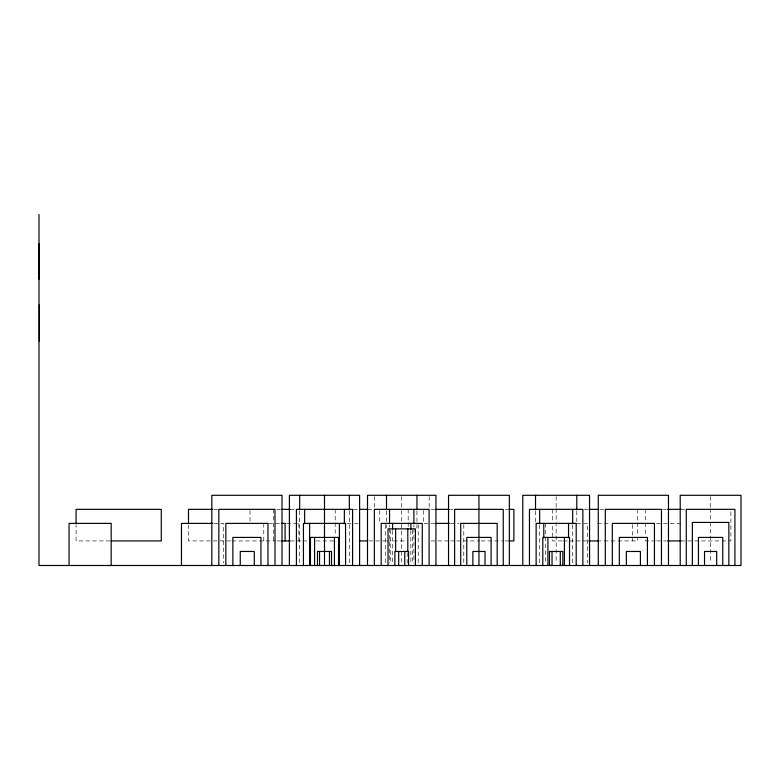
<?xml version="1.0" encoding="UTF-8"?>
<svg xmlns="http://www.w3.org/2000/svg" width="780" height="780" viewBox="0 0 780 780"><rect width="100%" height="100%" fill="white"/><g stroke="black" fill="none" stroke-linecap="round" stroke-linejoin="round"><path stroke-width="0.58" stroke-dasharray="3.9 2.92" d="M214.051 509.34L217.698 509.34M276.793 509.34L280.439 509.34M290.18 509.34L295.045 509.34M353.428 509.34L358.303 509.34M368.033 509.34L372.898 509.34M431.125 509.34L434.782 509.34M450.596 509.34L453.034 509.34M505.362 509.34L507.8 509.34M584.181 509.34L587.827 509.34M600.005 509.34L603.652 509.34M662.746 509.34L666.403 509.34M680.999 509.34L684.655 509.34M213.905 523.38L223.587 523.38L223.587 563.092M268.613 523.38L280.712 523.38M286.767 523.38L297.658 523.38M347.207 523.38L353.262 523.38M354.471 523.38L358.108 523.38M424.076 523.38L434.909 523.38M450.557 523.38L458.981 523.38M576.742 523.38L587.642 523.38L587.642 563.092M597.402 523.38L610.721 523.38M656.604 523.38L680.813 523.38M110.156 540.93L76.079 540.93L76.079 525.135M230.743 540.93L188.487 540.93L188.487 523.38M231.943 540.93L275.876 540.93M277.085 540.93L280.712 540.93M290.404 540.93L301.811 540.93M303.001 540.93L307.778 540.93M316.124 540.93L334.015 540.93M368.843 540.93L385.534 540.93M386.724 540.93L407.004 540.93M431.125 540.93L449.377 540.93M450.596 540.93L455.471 540.93M456.68 540.93L479.807 540.93M481.026 540.93L504.153 540.93M505.362 540.93L507.8 540.93M562.224 540.93L552.542 540.93L552.542 524.55M563.433 540.93L568.269 540.93M569.478 540.93L587.642 540.93M597.402 540.93L637.728 540.93L637.728 537.283M655.444 540.93L645.713 540.93L645.713 537.283M656.663 540.93L666.403 540.93M680.999 540.93L730.899 540.93L730.899 509.34M710.6 496.509L710.6 507.4M710.6 508.618L710.6 563.16M645.713 509.34L645.713 536.075M637.728 509.34L637.728 521.489M637.728 522.707L637.728 536.075M632.502 524.55L632.502 540.93M576.791 511.036L576.791 521.927M572.666 524.872L572.666 563.111M556.159 496.509L556.159 507.4M556.159 508.618L556.159 563.16M552.542 509.34L552.542 521.04M545.522 523.38L545.522 563.092M539.653 524.872L539.653 563.111M535.529 511.036L535.529 521.927M463.788 524.579L463.788 563.092M429.166 496.509L429.166 507.4M423.677 510.539L423.677 522.483M418.187 524.579L418.187 563.092M416.949 511.036L416.949 527.982M413.907 524.872L413.907 527.26M413.907 528.46L413.907 563.111M412.698 530.059L412.698 563.14M410.855 530.605L410.855 563.092M408.194 509.34L408.194 521.489M408.194 522.707L408.194 527.563M407.209 552.63L407.209 563.16M401.719 496.509L401.719 509.827M401.719 510.539L401.719 565.5M392.584 530.605L392.584 563.092M390.741 530.059L390.741 563.14M389.542 524.872L389.542 527.26M389.542 528.46L389.542 563.111M386.49 511.036L386.49 527.982M385.261 524.579L385.261 563.092M379.772 510.539L379.772 522.483M374.283 496.509L374.283 507.4M349.323 511.036L349.323 563.082M335.205 509.34L335.205 521.489M335.205 522.707L335.205 536.075M299.686 511.036L299.686 563.082M298.867 523.38L298.867 540.93M273.683 509.34L273.683 540.93M263.767 523.38L263.767 540.93M250.01 510.51L250.01 523.38"/><path stroke-width="1.17" d="M212.833 509.34L188.487 509.34L188.487 523.38M281.658 509.34L290.18 509.34M359.512 509.34L368.033 509.34M435.991 509.34L449.377 509.34M509.018 509.34L513.883 509.34L513.883 540.93L509.018 540.93M589.046 509.34L598.786 509.34M667.612 509.34L680.999 509.34M212.755 523.38L181.467 523.38L181.467 565.5M281.482 523.38L285.558 523.38M436.118 523.38L449.348 523.38M111.374 540.93L161.275 540.93L161.275 509.34L76.079 509.34L76.079 523.916M281.931 540.93L289.887 540.93M359.297 540.93L367.643 540.93M588.832 540.93L598.367 540.93M667.612 540.93L680.999 540.93M734.916 565.5L734.916 509.34L686.283 509.34L686.283 565.5M728.842 565.5L728.842 522.425L692.367 522.425L692.367 565.5M722.758 565.5L722.758 537.42L698.441 537.42L698.441 565.5M716.683 565.5L716.683 551.46L704.525 551.46L704.525 565.5M680.209 565.5L680.209 495.3L741 495.3L741 565.5L39 565.5L39 214.5M668.48 565.5L668.48 495.3L598.279 495.3L598.279 565.5M661.459 565.5L661.459 509.34L605.3 509.34L605.3 565.5M654.44 565.5L654.44 523.38L612.319 523.38L612.319 565.5M647.419 565.5L647.419 537.42L619.34 537.42L619.34 565.5M640.399 565.5L640.399 551.46L626.359 551.46L626.359 565.5M589.543 565.5L589.543 495.3L522.785 495.3L522.785 565.5M582.865 565.5L582.865 509.34L529.454 509.34L529.454 565.5M576.791 495.3L576.791 509.827M576.196 565.5L576.196 523.38L536.133 523.38L536.133 565.5M572.666 509.34L572.666 523.682M569.517 565.5L569.517 537.42L542.812 537.42L542.812 565.5M568.542 523.38L568.542 537.82M564.418 537.42L564.418 565.5M562.838 565.5L562.838 551.46L549.49 551.46L549.49 565.5M560.293 551.46L560.293 565.5M552.035 551.46L552.035 565.5M547.911 537.42L547.911 565.5M543.787 523.38L543.787 537.82M539.653 509.34L539.653 523.682M535.529 495.3L535.529 509.827M509.34 565.5L509.34 495.3L448.549 495.3L448.549 565.5M503.256 565.5L503.256 509.34L454.623 509.34L454.623 565.5M497.182 565.5L497.182 523.38L460.707 523.38L460.707 565.5M491.098 565.5L491.098 537.42L466.781 537.42L466.781 565.5M485.023 565.5L485.023 551.46L472.865 551.46L472.865 565.5M478.94 495.3L478.94 565.5M435.942 565.5L435.942 495.3L367.507 495.3L367.507 565.5M429.098 565.5L429.098 509.34L374.351 509.34L374.351 565.5M422.253 565.5L422.253 523.38L381.186 523.38L381.186 565.5M416.949 495.3L416.949 509.827M415.409 565.5L415.409 528.879L388.031 528.879L388.031 565.5M413.907 509.34L413.907 523.682M410.855 523.38L410.855 529.396M408.564 565.5L408.564 551.46L394.875 551.46L394.875 565.5M407.813 528.879L407.813 551.323M404.771 551.46L404.771 565.5M398.677 551.46L398.677 565.5M395.635 528.879L395.635 551.323M392.584 523.38L392.584 529.396M389.542 509.34L389.542 523.682M386.49 495.3L386.49 509.827M359.599 565.5L359.599 495.3L289.399 495.3L289.399 565.5M352.579 565.5L352.579 509.34L296.419 509.34L296.419 565.5M349.323 495.3L349.323 509.827M345.56 565.5L345.56 523.38L303.44 523.38L303.44 565.5M344.36 509.34L344.36 523.682M339.398 523.38L339.398 565.5M338.54 565.5L338.54 537.42L310.459 537.42L310.459 565.5M334.435 537.42L334.435 565.5M331.519 565.5L331.519 551.46L317.479 551.46L317.479 565.5M329.462 551.46L329.462 565.5M324.5 495.3L324.5 565.5M319.537 551.46L319.537 565.5M314.574 537.42L314.574 565.5M309.611 523.38L309.611 565.5M304.648 509.34L304.648 523.682M299.686 495.3L299.686 509.827M285.11 523.38L285.11 540.93M282.009 565.5L282.009 495.3L211.809 495.3L211.809 565.5M274.989 565.5L274.989 509.34L218.829 509.34L218.829 565.5M267.969 565.5L267.969 523.38L225.849 523.38L225.849 565.5M260.949 565.5L260.949 537.42L232.869 537.42L232.869 565.5M254.299 565.5L254.299 551.46L240.259 551.46L240.259 565.5M111.179 565.5L111.179 523.38L69.059 523.38L69.059 565.5M39.351 304.746L39.351 341.045M39.175 243.516L39.175 279.191"/></g></svg>
